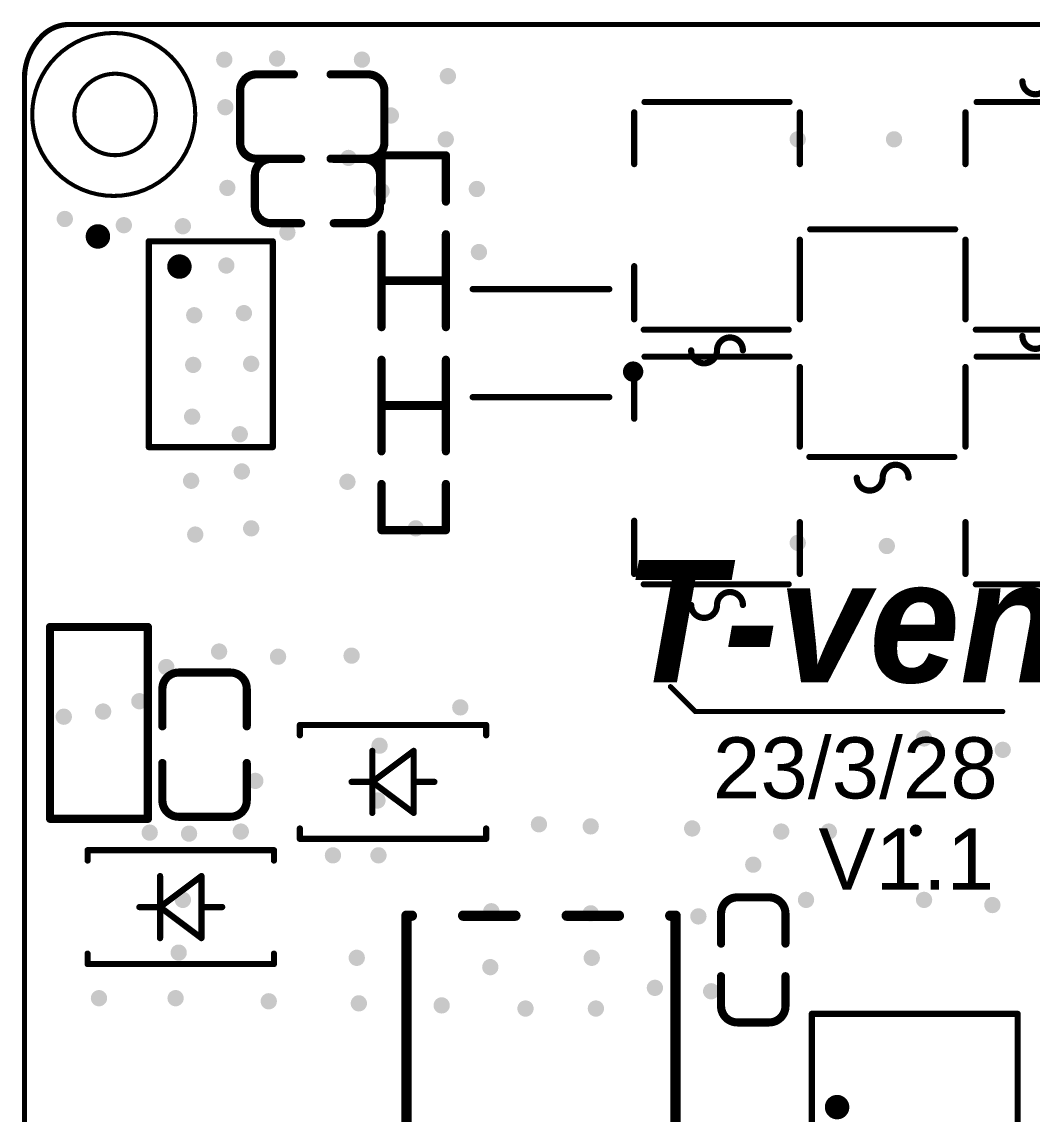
# Model space of a CAD drawing. Header units: millimetres. Extents: x -41 to 4, y -75 to 26.
# Drawn here: x -40.93 to -16.14, y -0.79 to 26.02 of the extents above; entities that cross this region are included whole.
import ezdxf

# ---------------------------------------------------------------- set-up
doc = ezdxf.new("R2010")
doc.units = ezdxf.units.MM
for name, color, linetype in [('KeepOutLayer', 6, 'Continuous'), ('MultiLayer', 9, 'Continuous'), ('TopOverlay', 2, 'Continuous'), ('ViaHoleLayer', 16, 'Continuous')]:
    doc.layers.add(name, color=color, linetype=linetype)
doc.styles.add('Arial', font='arial.ttf', dxfattribs={"height": 0.2})
doc.styles.add('阿里巴巴普惠体 Heavy', font='', dxfattribs={"height": 0.2})
doc.styles.get('阿里巴巴普惠体 Heavy').set_extended_font_data('阿里巴巴普惠体 Heavy', italic=True, bold=True)

# ---------------------------------------------------------------- blocks, each defined once
blk = doc.blocks.new('F1812_13')
at = {"layer": 'TopOverlay', "const_width": 0.152}
for points in [[(-1.235, 2.032), (-2.54, 2.032)], [(2.54, 2.032), (1.27, 2.032)], [(-2.794, -1.758), (-2.794, 1.798)], [(2.794, -1.778), (2.794, 1.778)], [(-1.27, -2.032), (-2.54, -2.032)], [(2.54, -2.032), (1.27, -2.032)]]:
    blk.add_lwpolyline(points, dxfattribs=at)
at = {"layer": 'TopOverlay'}
for points, const_width in [([(-2.578, 2.032, 1), (-2.502, 2.032, 1)], 0.0762), ([(-1.273, 2.032, 1), (-1.197, 2.032, 1)], 0.0762), ([(1.232, 2.032, 1), (1.308, 2.032, 1)], 0.0762), ([(2.502, 2.032, 1), (2.578, 2.032, 1)], 0.0762), ([(-2.832, 1.798, 1), (-2.756, 1.798, 1)], 0.076), ([(2.756, 1.778, 1), (2.832, 1.778, 1)], 0.076), ([(-3.34, 0.635, 1), (-3.264, 0.635, 1)], 0.076), ([(-3.34, 0, 1), (-3.264, 0, 1)], 0.076), ([(-3.34, 0, 1), (-3.264, 0, 1)], 0.076), ([(-3.34, -0.635, 1), (-3.264, -0.635, 1)], 0.076), ([(-2.832, -1.758, 1), (-2.756, -1.758, 1)], 0.076), ([(2.756, -1.778, 1), (2.832, -1.778, 1)], 0.076), ([(-2.578, -2.032, 1), (-2.502, -2.032, 1)], 0.0762), ([(-1.308, -2.032, 1), (-1.232, -2.032, 1)], 0.0762), ([(1.232, -2.032, 1), (1.308, -2.032, 1)], 0.0762), ([(2.502, -2.032, 1), (2.578, -2.032, 1)], 0.0762)]:
    blk.add_lwpolyline(points, format="xyb", close=True, dxfattribs=dict(at, const_width=const_width))
at = {"layer": 'TopOverlay', "const_width": 0.152}
for points in [[(-3.302, 0, -1), (-3.302, 0.635)], [(-3.302, 0, -1), (-3.302, -0.635)]]:
    blk.add_lwpolyline(points, format="xyb", dxfattribs=at)
blk = doc.blocks.new('SOIC_8_L4_9_W3_9_P1_27_LS6_0_BL_38')
at = {"layer": 'TopOverlay', "const_width": 0.152}
for points in [[(-2.526, -1.521), (-2.526, 1.521)], [(-2.526, 1.521), (2.526, 1.521)], [(2.526, -1.521), (2.526, 1.521)], [(-2.526, -1.521), (2.526, -1.521)]]:
    blk.add_lwpolyline(points, dxfattribs=at)
at = {"layer": 'TopOverlay'}
for points, const_width in [([(-2.564, 1.521, 1), (-2.488, 1.521, 1)], 0.0762), ([(-2.564, 1.521, 1), (-2.488, 1.521, 1)], 0.0762), ([(2.488, 1.521, 1), (2.564, 1.521, 1)], 0.0762), ([(2.488, 1.521, 1), (2.564, 1.521, 1)], 0.0762), ([(-1.755, -0.769, 1), (-2.055, -0.769, 1)], 0.3), ([(-2.13, -0.769, 1), (-1.98, -0.769, 1)], 0.15), ([(-1.83, -0.769, 1), (-1.68, -0.769, 1)], 0.15), ([(-2.564, -1.521, 1), (-2.488, -1.521, 1)], 0.0762), ([(-2.564, -1.521, 1), (-2.488, -1.521, 1)], 0.0762), ([(2.488, -1.521, 1), (2.564, -1.521, 1)], 0.0762), ([(2.488, -1.521, 1), (2.564, -1.521, 1)], 0.0762), ([(-2.501, -2.772, 1), (-2.802, -2.772, 1)], 0.3), ([(-2.877, -2.772, 1), (-2.727, -2.772, 1)], 0.15), ([(-2.576, -2.772, 1), (-2.426, -2.772, 1)], 0.15)]:
    blk.add_lwpolyline(points, format="xyb", close=True, dxfattribs=dict(at, const_width=const_width))
blk = doc.blocks.new('SOIC_8_L5_0__W4_0_P1_27_LS6_0_BL_EP_39')
at = {"layer": 'TopOverlay', "const_width": 0.152}
for points in [[(-2.526, -1.521), (-2.526, 1.521)], [(2.526, 1.521), (-2.526, 1.521)], [(2.526, -1.521), (2.526, 1.521)], [(2.526, -1.521), (-2.526, -1.521)]]:
    blk.add_lwpolyline(points, dxfattribs=at)
at = {"layer": 'TopOverlay'}
for points, const_width in [([(-2.564, 1.521, 1), (-2.488, 1.521, 1)], 0.0762), ([(-2.564, 1.521, 1), (-2.488, 1.521, 1)], 0.0762), ([(2.488, 1.521, 1), (2.564, 1.521, 1)], 0.0762), ([(2.488, 1.521, 1), (2.564, 1.521, 1)], 0.0762), ([(-1.755, -0.769, 1), (-2.055, -0.769, 1)], 0.3), ([(-2.13, -0.769, 1), (-1.98, -0.769, 1)], 0.15), ([(-1.83, -0.769, 1), (-1.68, -0.769, 1)], 0.15), ([(-2.564, -1.521, 1), (-2.488, -1.521, 1)], 0.0762), ([(-2.564, -1.521, 1), (-2.488, -1.521, 1)], 0.0762), ([(2.488, -1.521, 1), (2.564, -1.521, 1)], 0.0762), ([(2.488, -1.521, 1), (2.564, -1.521, 1)], 0.0762), ([(-2.494, -2.769, 1), (-2.795, -2.769, 1)], 0.3), ([(-2.87, -2.769, 1), (-2.72, -2.769, 1)], 0.15), ([(-2.569, -2.769, 1), (-2.419, -2.769, 1)], 0.15)]:
    blk.add_lwpolyline(points, format="xyb", close=True, dxfattribs=dict(at, const_width=const_width))
blk = doc.blocks.new('F1812_43')
at = {"layer": 'TopOverlay', "const_width": 0.152}
for points in [[(-2.54, 2.032), (-1.235, 2.032)], [(1.27, 2.032), (2.54, 2.032)], [(-2.794, 1.798), (-2.794, -1.758)], [(2.794, 1.778), (2.794, -1.778)], [(-2.54, -2.032), (-1.27, -2.032)], [(1.27, -2.032), (2.54, -2.032)]]:
    blk.add_lwpolyline(points, dxfattribs=at)
at = {"layer": 'TopOverlay'}
for points, const_width in [([(-2.578, 2.032, 1), (-2.502, 2.032, 1)], 0.0762), ([(-1.273, 2.032, 1), (-1.197, 2.032, 1)], 0.0762), ([(1.232, 2.032, 1), (1.308, 2.032, 1)], 0.0762), ([(2.502, 2.032, 1), (2.578, 2.032, 1)], 0.0762), ([(-2.832, 1.798, 1), (-2.756, 1.798, 1)], 0.076), ([(2.756, 1.778, 1), (2.832, 1.778, 1)], 0.076), ([(-3.34, 0.635, 1), (-3.264, 0.635, 1)], 0.076), ([(-3.34, 0, 1), (-3.264, 0, 1)], 0.076), ([(-3.34, 0, 1), (-3.264, 0, 1)], 0.076), ([(-3.34, -0.635, 1), (-3.264, -0.635, 1)], 0.076), ([(-2.832, -1.758, 1), (-2.756, -1.758, 1)], 0.076), ([(2.756, -1.778, 1), (2.832, -1.778, 1)], 0.076), ([(-2.578, -2.032, 1), (-2.502, -2.032, 1)], 0.0762), ([(-1.308, -2.032, 1), (-1.232, -2.032, 1)], 0.0762), ([(1.232, -2.032, 1), (1.308, -2.032, 1)], 0.0762), ([(2.502, -2.032, 1), (2.578, -2.032, 1)], 0.0762)]:
    blk.add_lwpolyline(points, format="xyb", close=True, dxfattribs=dict(at, const_width=const_width))
at = {"layer": 'TopOverlay', "const_width": 0.152}
for points in [[(-3.302, 0, -1), (-3.302, 0.635)], [(-3.302, 0, -1), (-3.302, -0.635)]]:
    blk.add_lwpolyline(points, format="xyb", dxfattribs=at)
blk = doc.blocks.new('F1812_44')
at = {"layer": 'TopOverlay', "const_width": 0.152}
for points in [[(-1.235, 2.032), (-2.54, 2.032)], [(2.54, 2.032), (1.27, 2.032)], [(-2.794, -1.758), (-2.794, 1.798)], [(2.794, -1.778), (2.794, 1.778)], [(-1.27, -2.032), (-2.54, -2.032)], [(2.54, -2.032), (1.27, -2.032)]]:
    blk.add_lwpolyline(points, dxfattribs=at)
at = {"layer": 'TopOverlay'}
for points, const_width in [([(-2.578, 2.032, 1), (-2.502, 2.032, 1)], 0.0762), ([(-1.273, 2.032, 1), (-1.197, 2.032, 1)], 0.0762), ([(1.232, 2.032, 1), (1.308, 2.032, 1)], 0.0762), ([(2.502, 2.032, 1), (2.578, 2.032, 1)], 0.0762), ([(-2.832, 1.798, 1), (-2.756, 1.798, 1)], 0.076), ([(2.756, 1.778, 1), (2.832, 1.778, 1)], 0.076), ([(-3.34, 0.635, 1), (-3.264, 0.635, 1)], 0.076), ([(-3.34, 0, 1), (-3.264, 0, 1)], 0.076), ([(-3.34, 0, 1), (-3.264, 0, 1)], 0.076), ([(-3.34, -0.635, 1), (-3.264, -0.635, 1)], 0.076), ([(-2.832, -1.758, 1), (-2.756, -1.758, 1)], 0.076), ([(2.756, -1.778, 1), (2.832, -1.778, 1)], 0.076), ([(-2.578, -2.032, 1), (-2.502, -2.032, 1)], 0.0762), ([(-1.308, -2.032, 1), (-1.232, -2.032, 1)], 0.0762), ([(1.232, -2.032, 1), (1.308, -2.032, 1)], 0.0762), ([(2.502, -2.032, 1), (2.578, -2.032, 1)], 0.0762)]:
    blk.add_lwpolyline(points, format="xyb", close=True, dxfattribs=dict(at, const_width=const_width))
at = {"layer": 'TopOverlay', "const_width": 0.152}
for points in [[(-3.302, 0, -1), (-3.302, 0.635)], [(-3.302, 0, -1), (-3.302, -0.635)]]:
    blk.add_lwpolyline(points, format="xyb", dxfattribs=at)
blk = doc.blocks.new('XFMR_SMD_L7_5_W6_7_P2_54_LS7_7_BL_46')
at = {"layer": 'TopOverlay', "const_width": 0.254}
for points in [[(-3.302, 3.72618), (-3.16992, 3.72618)], [(-3.302, -3.72618), (-3.302, 3.72618)], [(-1.91008, 3.72618), (-0.62992, 3.72618)], [(0.62992, 3.72618), (1.91008, 3.72618)], [(3.16992, 3.72618), (3.302, 3.72618)], [(3.302, -3.72618), (3.302, 3.72618)], [(-3.302, -3.72618), (-3.16992, -3.72618)], [(-1.91008, -3.72618), (-0.62992, -3.72618)], [(0.62992, -3.72618), (1.91008, -3.72618)], [(3.16992, -3.72618), (3.302, -3.72618)]]:
    blk.add_lwpolyline(points, dxfattribs=at)
at = {"layer": 'TopOverlay'}
for points, const_width in [([(-3.3655, 3.72618, 1), (-3.2385, 3.72618, 1)], 0.127), ([(-3.3655, 3.72618, 1), (-3.2385, 3.72618, 1)], 0.127), ([(-3.23342, 3.72618, 1), (-3.10642, 3.72618, 1)], 0.127), ([(-1.97358, 3.72618, 1), (-1.84658, 3.72618, 1)], 0.127), ([(-0.69342, 3.72618, 1), (-0.56642, 3.72618, 1)], 0.127), ([(0.56642, 3.72618, 1), (0.69342, 3.72618, 1)], 0.127), ([(1.84658, 3.72618, 1), (1.97358, 3.72618, 1)], 0.127), ([(3.10642, 3.72618, 1), (3.23342, 3.72618, 1)], 0.127), ([(3.2385, 3.72618, 1), (3.3655, 3.72618, 1)], 0.127), ([(3.2385, 3.72618, 1), (3.3655, 3.72618, 1)], 0.127), ([(-2.33934, -2.159, 1), (-2.74066, -2.159, 1)], 0.39878), ([(-2.840355, -2.159, 1), (-2.640965, -2.159, 1)], 0.19939), ([(-2.439035, -2.159, 1), (-2.239645, -2.159, 1)], 0.19939), ([(-3.3655, -3.72618, 1), (-3.2385, -3.72618, 1)], 0.127), ([(-3.3655, -3.72618, 1), (-3.2385, -3.72618, 1)], 0.127), ([(-3.23342, -3.72618, 1), (-3.10642, -3.72618, 1)], 0.127), ([(-1.97358, -3.72618, 1), (-1.84658, -3.72618, 1)], 0.127), ([(-0.69342, -3.72618, 1), (-0.56642, -3.72618, 1)], 0.127), ([(0.56642, -3.72618, 1), (0.69342, -3.72618, 1)], 0.127), ([(1.84658, -3.72618, 1), (1.97358, -3.72618, 1)], 0.127), ([(3.10642, -3.72618, 1), (3.23342, -3.72618, 1)], 0.127), ([(3.2385, -3.72618, 1), (3.3655, -3.72618, 1)], 0.127), ([(3.2385, -3.72618, 1), (3.3655, -3.72618, 1)], 0.127), ([(-3.27914, -4.191, 1), (-3.57886, -4.191, 1)], 0.29972), ([(-3.65379, -4.191, 1), (-3.50393, -4.191, 1)], 0.14986), ([(-3.35407, -4.191, 1), (-3.20421, -4.191, 1)], 0.14986)]:
    blk.add_lwpolyline(points, format="xyb", close=True, dxfattribs=dict(at, const_width=const_width))
blk = doc.blocks.new('LC_0603_R_62')
at = {"layer": 'TopOverlay', "const_width": 0.2}
for points in [[(-1.535, 0.79), (-0.4, 0.79)], [(-1.535, 0.79), (-1.535, -0.79)], [(0.4, 0.79), (1.535, 0.79)], [(1.535, 0.79), (1.535, -0.79)], [(-1.535, -0.79), (-0.4, -0.79)], [(0.4, -0.79), (1.535, -0.79)]]:
    blk.add_lwpolyline(points, dxfattribs=at)
at = {"layer": 'TopOverlay', "const_width": 0.1}
for points in [[(-1.585, 0.79, 1), (-1.485, 0.79, 1)], [(-1.585, 0.79, 1), (-1.485, 0.79, 1)], [(-0.45, 0.79, 1), (-0.35, 0.79, 1)], [(0.35, 0.79, 1), (0.45, 0.79, 1)], [(1.485, 0.79, 1), (1.585, 0.79, 1)], [(1.485, 0.79, 1), (1.585, 0.79, 1)], [(-1.585, -0.79, 1), (-1.485, -0.79, 1)], [(-1.585, -0.79, 1), (-1.485, -0.79, 1)], [(-0.45, -0.79, 1), (-0.35, -0.79, 1)], [(0.35, -0.79, 1), (0.45, -0.79, 1)], [(1.485, -0.79, 1), (1.585, -0.79, 1)], [(1.485, -0.79, 1), (1.585, -0.79, 1)]]:
    blk.add_lwpolyline(points, format="xyb", close=True, dxfattribs=at)
blk = doc.blocks.new('LC_0603_R_63')
at = {"layer": 'TopOverlay', "const_width": 0.2}
for points in [[(-1.535, 0.79), (-1.535, -0.79)], [(-1.535, 0.79), (-0.4, 0.79)], [(0.4, 0.79), (1.535, 0.79)], [(1.535, 0.79), (1.535, -0.79)], [(-1.535, -0.79), (-0.4, -0.79)], [(0.4, -0.79), (1.535, -0.79)]]:
    blk.add_lwpolyline(points, dxfattribs=at)
at = {"layer": 'TopOverlay', "const_width": 0.1}
for points in [[(-1.585, 0.79, 1), (-1.485, 0.79, 1)], [(-1.585, 0.79, 1), (-1.485, 0.79, 1)], [(-0.45, 0.79, 1), (-0.35, 0.79, 1)], [(0.35, 0.79, 1), (0.45, 0.79, 1)], [(1.485, 0.79, 1), (1.585, 0.79, 1)], [(1.485, 0.79, 1), (1.585, 0.79, 1)], [(-1.585, -0.79, 1), (-1.485, -0.79, 1)], [(-1.585, -0.79, 1), (-1.485, -0.79, 1)], [(-0.45, -0.79, 1), (-0.35, -0.79, 1)], [(0.35, -0.79, 1), (0.45, -0.79, 1)], [(1.485, -0.79, 1), (1.585, -0.79, 1)], [(1.485, -0.79, 1), (1.585, -0.79, 1)]]:
    blk.add_lwpolyline(points, format="xyb", close=True, dxfattribs=at)
blk = doc.blocks.new('LC_0603_R_65')
at = {"layer": 'TopOverlay', "const_width": 0.2}
for points in [[(-0.4, 0.79), (-1.535, 0.79)], [(-1.535, -0.79), (-1.535, 0.79)], [(1.535, 0.79), (0.4, 0.79)], [(1.535, -0.79), (1.535, 0.79)], [(-0.4, -0.79), (-1.535, -0.79)], [(1.535, -0.79), (0.4, -0.79)]]:
    blk.add_lwpolyline(points, dxfattribs=at)
at = {"layer": 'TopOverlay', "const_width": 0.1}
for points in [[(-1.585, 0.79, 1), (-1.485, 0.79, 1)], [(-1.585, 0.79, 1), (-1.485, 0.79, 1)], [(-0.45, 0.79, 1), (-0.35, 0.79, 1)], [(0.35, 0.79, 1), (0.45, 0.79, 1)], [(1.485, 0.79, 1), (1.585, 0.79, 1)], [(1.485, 0.79, 1), (1.585, 0.79, 1)], [(-1.585, -0.79, 1), (-1.485, -0.79, 1)], [(-1.585, -0.79, 1), (-1.485, -0.79, 1)], [(-0.45, -0.79, 1), (-0.35, -0.79, 1)], [(0.35, -0.79, 1), (0.45, -0.79, 1)], [(1.485, -0.79, 1), (1.585, -0.79, 1)], [(1.485, -0.79, 1), (1.585, -0.79, 1)]]:
    blk.add_lwpolyline(points, format="xyb", close=True, dxfattribs=at)
blk = doc.blocks.new('LC_1206_L_66')
at = {"layer": 'TopOverlay', "const_width": 0.2}
for points in [[(-2.355, -1.2), (-2.355, 1.2)], [(2.355, 1.2), (-2.355, 1.2)], [(2.355, -1.2), (2.355, 1.2)], [(2.355, -1.2), (-2.355, -1.2)]]:
    blk.add_lwpolyline(points, dxfattribs=at)
at = {"layer": 'TopOverlay', "const_width": 0.1}
for points in [[(-2.405, 1.2, 1), (-2.305, 1.2, 1)], [(-2.405, 1.2, 1), (-2.305, 1.2, 1)], [(2.305, 1.2, 1), (2.405, 1.2, 1)], [(2.305, 1.2, 1), (2.405, 1.2, 1)], [(-2.405, -1.2, 1), (-2.305, -1.2, 1)], [(-2.405, -1.2, 1), (-2.305, -1.2, 1)], [(2.305, -1.2, 1), (2.405, -1.2, 1)], [(2.305, -1.2, 1), (2.405, -1.2, 1)]]:
    blk.add_lwpolyline(points, format="xyb", close=True, dxfattribs=at)
blk = doc.blocks.new('FILTER_SMD_4P_L3_2_W2_5_BL_73')
at = {"layer": 'TopOverlay', "const_width": 0.152}
for points in [[(-1.326, 1.651), (-1.326, -1.701)], [(1.326, 1.651), (1.326, -1.701)]]:
    blk.add_lwpolyline(points, dxfattribs=at)
at = {"layer": 'TopOverlay'}
for points, const_width in [([(-1.364, 1.651, 1), (-1.288, 1.651, 1)], 0.0762), ([(1.288, 1.651, 1), (1.364, 1.651, 1)], 0.0762), ([(-1.364, -1.701, 1), (-1.288, -1.701, 1)], 0.0762), ([(1.288, -1.701, 1), (1.364, -1.701, 1)], 0.0762), ([(-0.575, -2.285, 1), (-0.825, -2.285, 1)], 0.25), ([(-0.887, -2.285, 1), (-0.762, -2.285, 1)], 0.125), ([(-0.638, -2.285, 1), (-0.513, -2.285, 1)], 0.125)]:
    blk.add_lwpolyline(points, format="xyb", close=True, dxfattribs=dict(at, const_width=const_width))
blk = doc.blocks.new('DO_214AC_77')
at = {"layer": 'TopOverlay', "const_width": 0.152}
for points in [[(-2.286, 1.397), (-2.286, 1.143)], [(2.286, 1.397), (-2.286, 1.397)], [(2.286, 1.143), (2.286, 1.397)], [(-0.508, 0.762), (-0.508, -0.762)], [(0.508, 0), (-0.508, 0.762)], [(0.508, 0.762), (0.508, -0.762)], [(-0.508, 0), (-1.016, 0)], [(0.508, 0), (-0.508, -0.762)], [(1.016, 0), (0.508, 0)], [(-2.286, -1.397), (-2.286, -1.143)], [(2.286, -1.143), (2.286, -1.397)], [(2.286, -1.397), (-2.286, -1.397)]]:
    blk.add_lwpolyline(points, dxfattribs=at)
at = {"layer": 'TopOverlay', "const_width": 0.0762}
for points in [[(-2.324, 1.397, 1), (-2.248, 1.397, 1)], [(-2.324, 1.397, 1), (-2.248, 1.397, 1)], [(2.248, 1.397, 1), (2.324, 1.397, 1)], [(2.248, 1.397, 1), (2.324, 1.397, 1)], [(-2.324, 1.143, 1), (-2.248, 1.143, 1)], [(2.248, 1.143, 1), (2.324, 1.143, 1)], [(-0.546, 0.762, 1), (-0.47, 0.762, 1)], [(-0.546, 0.762, 1), (-0.47, 0.762, 1)], [(0.47, 0.762, 1), (0.546, 0.762, 1)], [(-1.054, 0, 1), (-0.978, 0, 1)], [(-0.546, 0, 1), (-0.47, 0, 1)], [(0.47, 0, 1), (0.546, 0, 1)], [(0.47, 0, 1), (0.546, 0, 1)], [(0.47, 0, 1), (0.546, 0, 1)], [(0.978, 0, 1), (1.054, 0, 1)], [(-0.546, -0.762, 1), (-0.47, -0.762, 1)], [(-0.546, -0.762, 1), (-0.47, -0.762, 1)], [(0.47, -0.762, 1), (0.546, -0.762, 1)], [(-2.324, -1.143, 1), (-2.248, -1.143, 1)], [(2.248, -1.143, 1), (2.324, -1.143, 1)], [(-2.324, -1.397, 1), (-2.248, -1.397, 1)], [(-2.324, -1.397, 1), (-2.248, -1.397, 1)], [(2.248, -1.397, 1), (2.324, -1.397, 1)], [(2.248, -1.397, 1), (2.324, -1.397, 1)]]:
    blk.add_lwpolyline(points, format="xyb", close=True, dxfattribs=at)
blk = doc.blocks.new('DO_214AC_78')
at = {"layer": 'TopOverlay', "const_width": 0.152}
for points in [[(-2.286, 1.397), (-2.286, 1.143)], [(2.286, 1.397), (-2.286, 1.397)], [(2.286, 1.143), (2.286, 1.397)], [(-0.508, 0.762), (-0.508, -0.762)], [(0.508, 0), (-0.508, 0.762)], [(0.508, 0.762), (0.508, -0.762)], [(-0.508, 0), (-1.016, 0)], [(0.508, 0), (-0.508, -0.762)], [(1.016, 0), (0.508, 0)], [(-2.286, -1.397), (-2.286, -1.143)], [(2.286, -1.143), (2.286, -1.397)], [(2.286, -1.397), (-2.286, -1.397)]]:
    blk.add_lwpolyline(points, dxfattribs=at)
at = {"layer": 'TopOverlay', "const_width": 0.0762}
for points in [[(-2.324, 1.397, 1), (-2.248, 1.397, 1)], [(-2.324, 1.397, 1), (-2.248, 1.397, 1)], [(2.248, 1.397, 1), (2.324, 1.397, 1)], [(2.248, 1.397, 1), (2.324, 1.397, 1)], [(-2.324, 1.143, 1), (-2.248, 1.143, 1)], [(2.248, 1.143, 1), (2.324, 1.143, 1)], [(-0.546, 0.762, 1), (-0.47, 0.762, 1)], [(-0.546, 0.762, 1), (-0.47, 0.762, 1)], [(0.47, 0.762, 1), (0.546, 0.762, 1)], [(-1.054, 0, 1), (-0.978, 0, 1)], [(-0.546, 0, 1), (-0.47, 0, 1)], [(0.47, 0, 1), (0.546, 0, 1)], [(0.47, 0, 1), (0.546, 0, 1)], [(0.47, 0, 1), (0.546, 0, 1)], [(0.978, 0, 1), (1.054, 0, 1)], [(-0.546, -0.762, 1), (-0.47, -0.762, 1)], [(-0.546, -0.762, 1), (-0.47, -0.762, 1)], [(0.47, -0.762, 1), (0.546, -0.762, 1)], [(-2.324, -1.143, 1), (-2.248, -1.143, 1)], [(2.248, -1.143, 1), (2.324, -1.143, 1)], [(-2.324, -1.397, 1), (-2.248, -1.397, 1)], [(-2.324, -1.397, 1), (-2.248, -1.397, 1)], [(2.248, -1.397, 1), (2.324, -1.397, 1)], [(2.248, -1.397, 1), (2.324, -1.397, 1)]]:
    blk.add_lwpolyline(points, format="xyb", close=True, dxfattribs=at)
blk = doc.blocks.new('F1812_92')
at = {"layer": 'TopOverlay', "const_width": 0.152}
for points in [[(-2.54, 2.032), (-1.235, 2.032)], [(1.27, 2.032), (2.54, 2.032)], [(-2.794, 1.798), (-2.794, -1.758)], [(2.794, 1.778), (2.794, -1.778)], [(-2.54, -2.032), (-1.27, -2.032)], [(1.27, -2.032), (2.54, -2.032)]]:
    blk.add_lwpolyline(points, dxfattribs=at)
at = {"layer": 'TopOverlay'}
for points, const_width in [([(-2.578, 2.032, 1), (-2.502, 2.032, 1)], 0.0762), ([(-1.273, 2.032, 1), (-1.197, 2.032, 1)], 0.0762), ([(1.232, 2.032, 1), (1.308, 2.032, 1)], 0.0762), ([(2.502, 2.032, 1), (2.578, 2.032, 1)], 0.0762), ([(-2.832, 1.798, 1), (-2.756, 1.798, 1)], 0.076), ([(2.756, 1.778, 1), (2.832, 1.778, 1)], 0.076), ([(-3.34, 0.635, 1), (-3.264, 0.635, 1)], 0.076), ([(-3.34, 0, 1), (-3.264, 0, 1)], 0.076), ([(-3.34, 0, 1), (-3.264, 0, 1)], 0.076), ([(-3.34, -0.635, 1), (-3.264, -0.635, 1)], 0.076), ([(-2.832, -1.758, 1), (-2.756, -1.758, 1)], 0.076), ([(2.756, -1.778, 1), (2.832, -1.778, 1)], 0.076), ([(-2.578, -2.032, 1), (-2.502, -2.032, 1)], 0.0762), ([(-1.308, -2.032, 1), (-1.232, -2.032, 1)], 0.0762), ([(1.232, -2.032, 1), (1.308, -2.032, 1)], 0.0762), ([(2.502, -2.032, 1), (2.578, -2.032, 1)], 0.0762)]:
    blk.add_lwpolyline(points, format="xyb", close=True, dxfattribs=dict(at, const_width=const_width))
at = {"layer": 'TopOverlay', "const_width": 0.152}
for points in [[(-3.302, 0, -1), (-3.302, 0.635)], [(-3.302, 0, -1), (-3.302, -0.635)]]:
    blk.add_lwpolyline(points, format="xyb", dxfattribs=at)
blk = doc.blocks.new('F1812_93')
at = {"layer": 'TopOverlay', "const_width": 0.152}
for points in [[(-2.54, 2.032), (-1.235, 2.032)], [(1.27, 2.032), (2.54, 2.032)], [(-2.794, 1.798), (-2.794, -1.758)], [(2.794, 1.778), (2.794, -1.778)], [(-2.54, -2.032), (-1.27, -2.032)], [(1.27, -2.032), (2.54, -2.032)]]:
    blk.add_lwpolyline(points, dxfattribs=at)
at = {"layer": 'TopOverlay'}
for points, const_width in [([(-2.578, 2.032, 1), (-2.502, 2.032, 1)], 0.0762), ([(-1.273, 2.032, 1), (-1.197, 2.032, 1)], 0.0762), ([(1.232, 2.032, 1), (1.308, 2.032, 1)], 0.0762), ([(2.502, 2.032, 1), (2.578, 2.032, 1)], 0.0762), ([(-2.832, 1.798, 1), (-2.756, 1.798, 1)], 0.076), ([(2.756, 1.778, 1), (2.832, 1.778, 1)], 0.076), ([(-3.34, 0.635, 1), (-3.264, 0.635, 1)], 0.076), ([(-3.34, 0, 1), (-3.264, 0, 1)], 0.076), ([(-3.34, 0, 1), (-3.264, 0, 1)], 0.076), ([(-3.34, -0.635, 1), (-3.264, -0.635, 1)], 0.076), ([(-2.832, -1.758, 1), (-2.756, -1.758, 1)], 0.076), ([(2.756, -1.778, 1), (2.832, -1.778, 1)], 0.076), ([(-2.578, -2.032, 1), (-2.502, -2.032, 1)], 0.0762), ([(-1.308, -2.032, 1), (-1.232, -2.032, 1)], 0.0762), ([(1.232, -2.032, 1), (1.308, -2.032, 1)], 0.0762), ([(2.502, -2.032, 1), (2.578, -2.032, 1)], 0.0762)]:
    blk.add_lwpolyline(points, format="xyb", close=True, dxfattribs=dict(at, const_width=const_width))
at = {"layer": 'TopOverlay', "const_width": 0.152}
for points in [[(-3.302, 0, -1), (-3.302, 0.635)], [(-3.302, 0, -1), (-3.302, -0.635)]]:
    blk.add_lwpolyline(points, format="xyb", dxfattribs=at)
blk = doc.blocks.new('LC_0805_C_94')
at = {"layer": 'TopOverlay', "const_width": 0.2}
for points in [[(-1.77, 0.635, -0.414214), (-1.37, 1.035)], [(1.37, 1.035, -0.414213), (1.77, 0.635)], [(-1.37, -1.035, -0.414213), (-1.77, -0.635)], [(1.77, -0.635, -0.414214), (1.37, -1.035)]]:
    blk.add_lwpolyline(points, format="xyb", dxfattribs=at)
for points in [[(-1.37, 1.035), (-0.45, 1.035)], [(0.45, 1.035), (1.37, 1.035)], [(-1.77, -0.635), (-1.77, 0.635)], [(1.77, -0.635), (1.77, 0.635)], [(-1.37, -1.035), (-0.45, -1.035)], [(0.45, -1.035), (1.37, -1.035)]]:
    blk.add_lwpolyline(points, dxfattribs=at)
at = {"layer": 'TopOverlay', "const_width": 0.1}
for points in [[(-1.42, 1.035, 1), (-1.32, 1.035, 1)], [(-1.42, 1.035, 1), (-1.32, 1.035, 1)], [(-0.5, 1.035, 1), (-0.4, 1.035, 1)], [(0.4, 1.035, 1), (0.5, 1.035, 1)], [(1.32, 1.035, 1), (1.42, 1.035, 1)], [(1.32, 1.035, 1), (1.42, 1.035, 1)], [(-1.82, 0.635, 1), (-1.72, 0.635, 1)], [(-1.82, 0.635, 1), (-1.72, 0.635, 1)], [(1.72, 0.635, 1), (1.82, 0.635, 1)], [(1.72, 0.635, 1), (1.82, 0.635, 1)], [(-1.82, -0.635, 1), (-1.72, -0.635, 1)], [(-1.82, -0.635, 1), (-1.72, -0.635, 1)], [(1.72, -0.635, 1), (1.82, -0.635, 1)], [(1.72, -0.635, 1), (1.82, -0.635, 1)], [(-1.42, -1.035, 1), (-1.32, -1.035, 1)], [(-1.42, -1.035, 1), (-1.32, -1.035, 1)], [(-0.5, -1.035, 1), (-0.4, -1.035, 1)], [(0.4, -1.035, 1), (0.5, -1.035, 1)], [(1.32, -1.035, 1), (1.42, -1.035, 1)], [(1.32, -1.035, 1), (1.42, -1.035, 1)]]:
    blk.add_lwpolyline(points, format="xyb", close=True, dxfattribs=at)
blk = doc.blocks.new('LC_0603_C_95')
at = {"layer": 'TopOverlay', "const_width": 0.2}
for points in [[(-1.535, 0.39, -0.414213), (-1.135, 0.79)], [(1.135, 0.79, -0.414213), (1.535, 0.39)], [(-1.135, -0.79, -0.414213), (-1.535, -0.39)], [(1.535, -0.39, -0.414213), (1.135, -0.79)]]:
    blk.add_lwpolyline(points, format="xyb", dxfattribs=at)
for points in [[(-0.4, 0.79), (-1.135, 0.79)], [(1.135, 0.79), (0.4, 0.79)], [(-1.535, 0.39), (-1.535, -0.39)], [(1.535, 0.39), (1.535, -0.39)], [(-0.4, -0.79), (-1.135, -0.79)], [(1.135, -0.79), (0.4, -0.79)]]:
    blk.add_lwpolyline(points, dxfattribs=at)
at = {"layer": 'TopOverlay', "const_width": 0.1}
for points in [[(-1.185, 0.79, 1), (-1.085, 0.79, 1)], [(-1.185, 0.79, 1), (-1.085, 0.79, 1)], [(-0.45, 0.79, 1), (-0.35, 0.79, 1)], [(0.35, 0.79, 1), (0.45, 0.79, 1)], [(1.085, 0.79, 1), (1.185, 0.79, 1)], [(1.085, 0.79, 1), (1.185, 0.79, 1)], [(-1.585, 0.39, 1), (-1.485, 0.39, 1)], [(-1.585, 0.39, 1), (-1.485, 0.39, 1)], [(1.485, 0.39, 1), (1.585, 0.39, 1)], [(1.485, 0.39, 1), (1.585, 0.39, 1)], [(-1.585, -0.39, 1), (-1.485, -0.39, 1)], [(-1.585, -0.39, 1), (-1.485, -0.39, 1)], [(1.485, -0.39, 1), (1.585, -0.39, 1)], [(1.485, -0.39, 1), (1.585, -0.39, 1)], [(-1.185, -0.79, 1), (-1.085, -0.79, 1)], [(-1.185, -0.79, 1), (-1.085, -0.79, 1)], [(-0.45, -0.79, 1), (-0.35, -0.79, 1)], [(0.35, -0.79, 1), (0.45, -0.79, 1)], [(1.085, -0.79, 1), (1.185, -0.79, 1)], [(1.085, -0.79, 1), (1.185, -0.79, 1)]]:
    blk.add_lwpolyline(points, format="xyb", close=True, dxfattribs=at)
blk = doc.blocks.new('LC_0805_C_96')
at = {"layer": 'TopOverlay', "const_width": 0.2}
for points in [[(-1.77, 0.635, -0.414214), (-1.37, 1.035)], [(1.37, 1.035, -0.414213), (1.77, 0.635)], [(-1.37, -1.035, -0.414213), (-1.77, -0.635)], [(1.77, -0.635, -0.414214), (1.37, -1.035)]]:
    blk.add_lwpolyline(points, format="xyb", dxfattribs=at)
for points in [[(-1.37, 1.035), (-0.45, 1.035)], [(0.45, 1.035), (1.37, 1.035)], [(-1.77, 0.635), (-1.77, -0.635)], [(1.77, 0.635), (1.77, -0.635)], [(-1.37, -1.035), (-0.45, -1.035)], [(0.45, -1.035), (1.37, -1.035)]]:
    blk.add_lwpolyline(points, dxfattribs=at)
at = {"layer": 'TopOverlay', "const_width": 0.1}
for points in [[(-1.42, 1.035, 1), (-1.32, 1.035, 1)], [(-1.42, 1.035, 1), (-1.32, 1.035, 1)], [(-0.5, 1.035, 1), (-0.4, 1.035, 1)], [(0.4, 1.035, 1), (0.5, 1.035, 1)], [(1.32, 1.035, 1), (1.42, 1.035, 1)], [(1.32, 1.035, 1), (1.42, 1.035, 1)], [(-1.82, 0.635, 1), (-1.72, 0.635, 1)], [(-1.82, 0.635, 1), (-1.72, 0.635, 1)], [(1.72, 0.635, 1), (1.82, 0.635, 1)], [(1.72, 0.635, 1), (1.82, 0.635, 1)], [(-1.82, -0.635, 1), (-1.72, -0.635, 1)], [(-1.82, -0.635, 1), (-1.72, -0.635, 1)], [(1.72, -0.635, 1), (1.82, -0.635, 1)], [(1.72, -0.635, 1), (1.82, -0.635, 1)], [(-1.42, -1.035, 1), (-1.32, -1.035, 1)], [(-1.42, -1.035, 1), (-1.32, -1.035, 1)], [(-0.5, -1.035, 1), (-0.4, -1.035, 1)], [(0.4, -1.035, 1), (0.5, -1.035, 1)], [(1.32, -1.035, 1), (1.42, -1.035, 1)], [(1.32, -1.035, 1), (1.42, -1.035, 1)]]:
    blk.add_lwpolyline(points, format="xyb", close=True, dxfattribs=at)
blk = doc.blocks.new('LC_0603_C_102')
at = {"layer": 'TopOverlay', "const_width": 0.2}
for points in [[(-1.535, 0.39, -0.414213), (-1.135, 0.79)], [(1.135, 0.79, -0.414213), (1.535, 0.39)], [(-1.135, -0.79, -0.414213), (-1.535, -0.39)], [(1.535, -0.39, -0.414213), (1.135, -0.79)]]:
    blk.add_lwpolyline(points, format="xyb", dxfattribs=at)
for points in [[(-0.4, 0.79), (-1.135, 0.79)], [(1.135, 0.79), (0.4, 0.79)], [(-1.535, -0.39), (-1.535, 0.39)], [(1.535, -0.39), (1.535, 0.39)], [(-0.4, -0.79), (-1.135, -0.79)], [(1.135, -0.79), (0.4, -0.79)]]:
    blk.add_lwpolyline(points, dxfattribs=at)
at = {"layer": 'TopOverlay', "const_width": 0.1}
for points in [[(-1.185, 0.79, 1), (-1.085, 0.79, 1)], [(-1.185, 0.79, 1), (-1.085, 0.79, 1)], [(-0.45, 0.79, 1), (-0.35, 0.79, 1)], [(0.35, 0.79, 1), (0.45, 0.79, 1)], [(1.085, 0.79, 1), (1.185, 0.79, 1)], [(1.085, 0.79, 1), (1.185, 0.79, 1)], [(-1.585, 0.39, 1), (-1.485, 0.39, 1)], [(-1.585, 0.39, 1), (-1.485, 0.39, 1)], [(1.485, 0.39, 1), (1.585, 0.39, 1)], [(1.485, 0.39, 1), (1.585, 0.39, 1)], [(-1.585, -0.39, 1), (-1.485, -0.39, 1)], [(-1.585, -0.39, 1), (-1.485, -0.39, 1)], [(1.485, -0.39, 1), (1.585, -0.39, 1)], [(1.485, -0.39, 1), (1.585, -0.39, 1)], [(-1.185, -0.79, 1), (-1.085, -0.79, 1)], [(-1.185, -0.79, 1), (-1.085, -0.79, 1)], [(-0.45, -0.79, 1), (-0.35, -0.79, 1)], [(0.35, -0.79, 1), (0.45, -0.79, 1)], [(1.085, -0.79, 1), (1.185, -0.79, 1)], [(1.085, -0.79, 1), (1.185, -0.79, 1)]]:
    blk.add_lwpolyline(points, format="xyb", close=True, dxfattribs=at)

msp = doc.modelspace()

# ---------------------------------------------------------------- hatches: boundary and pattern name
at = {"layer": 'ViaHoleLayer'}
h = msp.add_hatch(color=16, dxfattribs=at)
edge = h.paths.add_edge_path()
edge.add_arc((-35.966, 25.095), 0.2, 0, 360)
h = msp.add_hatch(color=16, dxfattribs=at)
edge = h.paths.add_edge_path()
edge.add_arc((-34.671, 25.121), 0.2, 0, 360)
h = msp.add_hatch(color=16, dxfattribs=at)
edge = h.paths.add_edge_path()
edge.add_arc((-32.588, 25.095), 0.2, 0, 360)
h = msp.add_hatch(color=16, dxfattribs=at)
edge = h.paths.add_edge_path()
edge.add_arc((-30.48, 24.689), 0.2, 0, 360)
h = msp.add_hatch(color=16, dxfattribs=at)
edge = h.paths.add_edge_path()
edge.add_arc((-35.941, 23.927), 0.2, 0, 360)
h = msp.add_hatch(color=16, dxfattribs=at)
edge = h.paths.add_edge_path()
edge.add_arc((-31.877, 23.724), 0.2, 0, 360)
h = msp.add_hatch(color=16, dxfattribs=at)
edge = h.paths.add_edge_path()
edge.add_arc((-30.531, 23.139), 0.2, 0, 360)
h = msp.add_hatch(color=16, dxfattribs=at)
edge = h.paths.add_edge_path()
edge.add_arc((-21.895, 23.139), 0.2, 0, 360)
h = msp.add_hatch(color=16, dxfattribs=at)
edge = h.paths.add_edge_path()
edge.add_arc((-19.533, 23.139), 0.2, 0, 360)
h = msp.add_hatch(color=16, dxfattribs=at)
edge = h.paths.add_edge_path()
edge.add_arc((-32.918, 22.682), 0.2, 0, 360)
h = msp.add_hatch(color=16, dxfattribs=at)
edge = h.paths.add_edge_path()
edge.add_arc((-35.89, 21.946), 0.2, 0, 360)
h = msp.add_hatch(color=16, dxfattribs=at)
edge = h.paths.add_edge_path()
edge.add_arc((-32.106, 21.869), 0.2, 0, 360)
h = msp.add_hatch(color=16, dxfattribs=at)
edge = h.paths.add_edge_path()
edge.add_arc((-29.769, 21.92), 0.2, 0, 360)
h = msp.add_hatch(color=16, dxfattribs=at)
edge = h.paths.add_edge_path()
edge.add_arc((-39.878, 21.184), 0.2, 0, 360)
h = msp.add_hatch(color=16, dxfattribs=at)
edge = h.paths.add_edge_path()
edge.add_arc((-38.43, 21.031), 0.2, 0, 360)
h = msp.add_hatch(color=16, dxfattribs=at)
edge = h.paths.add_edge_path()
edge.add_arc((-36.982, 21.006), 0.2, 0, 360)
h = msp.add_hatch(color=16, dxfattribs=at)
edge = h.paths.add_edge_path()
edge.add_arc((-34.417, 20.853), 0.2, 0, 360)
h = msp.add_hatch(color=16, dxfattribs=at)
edge = h.paths.add_edge_path()
edge.add_arc((-29.718, 20.371), 0.2, 0, 360)
h = msp.add_hatch(color=16, dxfattribs=at)
edge = h.paths.add_edge_path()
edge.add_arc((-35.916, 20.041), 0.2, 0, 360)
h = msp.add_hatch(color=16, dxfattribs=at)
edge = h.paths.add_edge_path()
edge.add_arc((-35.484, 18.872), 0.2, 0, 360)
h = msp.add_hatch(color=16, dxfattribs=at)
edge = h.paths.add_edge_path()
edge.add_arc((-36.703, 18.821), 0.2, 0, 360)
h = msp.add_hatch(color=16, dxfattribs=at)
edge = h.paths.add_edge_path()
edge.add_arc((-36.728, 17.602), 0.2, 0, 360)
h = msp.add_hatch(color=16, dxfattribs=at)
edge = h.paths.add_edge_path()
edge.add_arc((-35.306, 17.628), 0.2, 0, 360)
h = msp.add_hatch(color=16, dxfattribs=at)
edge = h.paths.add_edge_path()
edge.add_arc((-36.754, 16.332), 0.2, 0, 360)
h = msp.add_hatch(color=16, dxfattribs=at)
edge = h.paths.add_edge_path()
edge.add_arc((-35.585, 15.9), 0.2, 0, 360)
h = msp.add_hatch(color=16, dxfattribs=at)
edge = h.paths.add_edge_path()
edge.add_arc((-35.535, 14.986), 0.2, 0, 360)
h = msp.add_hatch(color=16, dxfattribs=at)
edge = h.paths.add_edge_path()
edge.add_arc((-36.779, 14.757), 0.2, 0, 360)
h = msp.add_hatch(color=16, dxfattribs=at)
edge = h.paths.add_edge_path()
edge.add_arc((-32.944, 14.732), 0.2, 0, 360)
h = msp.add_hatch(color=16, dxfattribs=at)
edge = h.paths.add_edge_path()
edge.add_arc((-35.306, 13.589), 0.2, 0, 360)
h = msp.add_hatch(color=16, dxfattribs=at)
edge = h.paths.add_edge_path()
edge.add_arc((-31.267, 13.589), 0.2, 0, 360)
h = msp.add_hatch(color=16, dxfattribs=at)
edge = h.paths.add_edge_path()
edge.add_arc((-36.678, 13.437), 0.2, 0, 360)
h = msp.add_hatch(color=16, dxfattribs=at)
edge = h.paths.add_edge_path()
edge.add_arc((-21.895, 13.233), 0.2, 0, 360)
h = msp.add_hatch(color=16, dxfattribs=at)
edge = h.paths.add_edge_path()
edge.add_arc((-19.71, 13.157), 0.2, 0, 360)
h = msp.add_hatch(color=16, dxfattribs=at)
edge = h.paths.add_edge_path()
edge.add_arc((-36.093, 10.566), 0.2, 0, 360)
h = msp.add_hatch(color=16, dxfattribs=at)
edge = h.paths.add_edge_path()
edge.add_arc((-34.646, 10.439), 0.2, 0, 360)
h = msp.add_hatch(color=16, dxfattribs=at)
edge = h.paths.add_edge_path()
edge.add_arc((-32.842, 10.465), 0.2, 0, 360)
h = msp.add_hatch(color=16, dxfattribs=at)
edge = h.paths.add_edge_path()
edge.add_arc((-37.389, 10.185), 0.2, 0, 360)
h = msp.add_hatch(color=16, dxfattribs=at)
edge = h.paths.add_edge_path()
edge.add_arc((-38.049, 9.347), 0.2, 0, 360)
h = msp.add_hatch(color=16, dxfattribs=at)
edge = h.paths.add_edge_path()
edge.add_arc((-30.175, 9.195), 0.2, 0, 360)
h = msp.add_hatch(color=16, dxfattribs=at)
edge = h.paths.add_edge_path()
edge.add_arc((-39.903, 8.966), 0.2, 0, 360)
h = msp.add_hatch(color=16, dxfattribs=at)
edge = h.paths.add_edge_path()
edge.add_arc((-38.938, 9.093), 0.2, 0, 360)
h = msp.add_hatch(color=16, dxfattribs=at)
edge = h.paths.add_edge_path()
edge.add_arc((-18.796, 8.433), 0.2, 0, 360)
h = msp.add_hatch(color=16, dxfattribs=at)
edge = h.paths.add_edge_path()
edge.add_arc((-32.156, 8.255), 0.2, 0, 360)
h = msp.add_hatch(color=16, dxfattribs=at)
edge = h.paths.add_edge_path()
edge.add_arc((-16.866, 8.153), 0.2, 0, 360)
h = msp.add_hatch(color=16, dxfattribs=at)
edge = h.paths.add_edge_path()
edge.add_arc((-35.204, 7.391), 0.2, 0, 360)
h = msp.add_hatch(color=16, dxfattribs=at)
edge = h.paths.add_edge_path()
edge.add_arc((-32.207, 6.909), 0.2, 0, 360)
h = msp.add_hatch(color=16, dxfattribs=at)
edge = h.paths.add_edge_path()
edge.add_arc((-28.245, 6.325), 0.2, 0, 360)
h = msp.add_hatch(color=16, dxfattribs=at)
edge = h.paths.add_edge_path()
edge.add_arc((-26.975, 6.274), 0.2, 0, 360)
h = msp.add_hatch(color=16, dxfattribs=at)
edge = h.paths.add_edge_path()
edge.add_arc((-37.795, 6.121), 0.2, 0, 360)
h = msp.add_hatch(color=16, dxfattribs=at)
edge = h.paths.add_edge_path()
edge.add_arc((-36.83, 6.096), 0.2, 0, 360)
h = msp.add_hatch(color=16, dxfattribs=at)
edge = h.paths.add_edge_path()
edge.add_arc((-35.56, 6.147), 0.2, 0, 360)
h = msp.add_hatch(color=16, dxfattribs=at)
edge = h.paths.add_edge_path()
edge.add_arc((-24.486, 6.223), 0.2, 0, 360)
h = msp.add_hatch(color=16, dxfattribs=at)
edge = h.paths.add_edge_path()
edge.add_arc((-22.301, 6.147), 0.2, 0, 360)
h = msp.add_hatch(color=16, dxfattribs=at)
edge = h.paths.add_edge_path()
edge.add_arc((-21.133, 6.147), 0.2, 0, 360)
h = msp.add_hatch(color=16, dxfattribs=at)
edge = h.paths.add_edge_path()
edge.add_arc((-18.999, 6.172), 0.15, 0, 360)
h = msp.add_hatch(color=16, dxfattribs=at)
edge = h.paths.add_edge_path()
edge.add_arc((-33.299, 5.563), 0.2, 0, 360)
h = msp.add_hatch(color=16, dxfattribs=at)
edge = h.paths.add_edge_path()
edge.add_arc((-32.182, 5.563), 0.2, 0, 360)
h = msp.add_hatch(color=16, dxfattribs=at)
edge = h.paths.add_edge_path()
edge.add_arc((-22.987, 5.334), 0.2, 0, 360)
h = msp.add_hatch(color=16, dxfattribs=at)
edge = h.paths.add_edge_path()
edge.add_arc((-36.982, 4.47), 0.2, 0, 360)
h = msp.add_hatch(color=16, dxfattribs=at)
edge = h.paths.add_edge_path()
edge.add_arc((-21.692, 4.47), 0.2, 0, 360)
h = msp.add_hatch(color=16, dxfattribs=at)
edge = h.paths.add_edge_path()
edge.add_arc((-18.796, 4.47), 0.2, 0, 360)
h = msp.add_hatch(color=16, dxfattribs=at)
edge = h.paths.add_edge_path()
edge.add_arc((-29.413, 4.191), 0.2, 0, 360)
h = msp.add_hatch(color=16, dxfattribs=at)
edge = h.paths.add_edge_path()
edge.add_arc((-26.975, 4.14), 0.2, 0, 360)
h = msp.add_hatch(color=16, dxfattribs=at)
edge = h.paths.add_edge_path()
edge.add_arc((-17.12, 4.343), 0.2, 0, 360)
h = msp.add_hatch(color=16, dxfattribs=at)
edge = h.paths.add_edge_path()
edge.add_arc((-24.333, 4.064), 0.2, 0, 360)
h = msp.add_hatch(color=16, dxfattribs=at)
edge = h.paths.add_edge_path()
edge.add_arc((-37.084, 3.175), 0.2, 0, 360)
h = msp.add_hatch(color=16, dxfattribs=at)
edge = h.paths.add_edge_path()
edge.add_arc((-32.715, 3.048), 0.2, 0, 360)
h = msp.add_hatch(color=16, dxfattribs=at)
edge = h.paths.add_edge_path()
edge.add_arc((-26.949, 3.048), 0.2, 0, 360)
h = msp.add_hatch(color=16, dxfattribs=at)
edge = h.paths.add_edge_path()
edge.add_arc((-29.439, 2.819), 0.2, 0, 360)
h = msp.add_hatch(color=16, dxfattribs=at)
edge = h.paths.add_edge_path()
edge.add_arc((-25.4, 2.311), 0.2, 0, 360)
h = msp.add_hatch(color=16, dxfattribs=at)
edge = h.paths.add_edge_path()
edge.add_arc((-24.02, 2.227), 0.2, 0, 360)
h = msp.add_hatch(color=16, dxfattribs=at)
edge = h.paths.add_edge_path()
edge.add_arc((-39.04, 2.057), 0.2, 0, 360)
h = msp.add_hatch(color=16, dxfattribs=at)
edge = h.paths.add_edge_path()
edge.add_arc((-37.16, 2.057), 0.2, 0, 360)
h = msp.add_hatch(color=16, dxfattribs=at)
edge = h.paths.add_edge_path()
edge.add_arc((-34.874, 1.981), 0.2, 0, 360)
h = msp.add_hatch(color=16, dxfattribs=at)
edge = h.paths.add_edge_path()
edge.add_arc((-32.664, 1.93), 0.2, 0, 360)
h = msp.add_hatch(color=16, dxfattribs=at)
edge = h.paths.add_edge_path()
edge.add_arc((-30.632, 1.88), 0.2, 0, 360)
h = msp.add_hatch(color=16, dxfattribs=at)
edge = h.paths.add_edge_path()
edge.add_arc((-28.575, 1.803), 0.2, 0, 360)
h = msp.add_hatch(color=16, dxfattribs=at)
edge = h.paths.add_edge_path()
edge.add_arc((-26.848, 1.803), 0.2, 0, 360)

# ---------------------------------------------------------------- linework, layer by layer
at = {"layer": 'KeepOutLayer', "const_width": 0.127}
for points in [[(-40.437, 25.679, -0.198912), (-39.762, 25.959)], [(-40.869, 24.637, -0.198912), (-40.437, 25.679)]]:
    msp.add_lwpolyline(points, format="xyb", dxfattribs=at)
for points in [[(-39.762, 25.959), (-39.268, 25.959)], [(-39.294, 25.959), (2.67, 25.959)], [(-40.869, 23.571), (-40.869, 24.637)], [(-40.869, 23.825), (-40.869, -67.869)]]:
    msp.add_lwpolyline(points, dxfattribs=at)
at = {"layer": 'KeepOutLayer'}
for points, const_width in [([(-39.794, 25.959, 1), (-39.731, 25.959, 1)], 0.0635), ([(-39.794, 25.959, 1), (-39.731, 25.959, 1)], 0.0635), ([(-39.326, 25.959, 1), (-39.262, 25.959, 1)], 0.0635), ([(-39.3, 25.959, 1), (-39.237, 25.959, 1)], 0.0635), ([(-40.469, 25.679, 1), (-40.405, 25.679, 1)], 0.0635), ([(-40.469, 25.679, 1), (-40.405, 25.679, 1)], 0.0635), ([(-40.9, 24.637, 1), (-40.837, 24.637, 1)], 0.0635), ([(-40.9, 24.637, 1), (-40.837, 24.637, 1)], 0.0635), ([(-37.643, 23.749, 1), (-39.643, 23.749, 1)], 0.1), ([(-40.9, 23.825, 1), (-40.837, 23.825, 1)], 0.0635), ([(-40.9, 23.571, 1), (-40.837, 23.571, 1)], 0.0635), ([(-39.668, 23.749, 1), (-39.618, 23.749, 1)], 0.05), ([(-37.668, 23.749, 1), (-37.618, 23.749, 1)], 0.05)]:
    msp.add_lwpolyline(points, format="xyb", close=True, dxfattribs=dict(at, const_width=const_width))
at = {"layer": 'MultiLayer'}
for p, q in [((-39.116, 24.635), (-38.934, 24.711)), ((-38.934, 24.711), (-38.741, 24.749)), ((-38.741, 24.749), (-38.643, 24.749)), ((-38.643, 24.749), (-38.544, 24.749)), ((-38.544, 24.749), (-38.351, 24.711)), ((-38.351, 24.711), (-38.169, 24.635)), ((-39.42, 24.386), (-39.28, 24.526)), ((-39.28, 24.526), (-39.116, 24.635)), ((-38.169, 24.635), (-38.005, 24.526)), ((-38.005, 24.526), (-37.866, 24.386)), ((-39.604, 24.041), (-39.529, 24.223)), ((-39.529, 24.223), (-39.42, 24.386)), ((-37.866, 24.386), (-37.757, 24.223)), ((-37.757, 24.223), (-37.681, 24.041)), ((-39.643, 23.847), (-39.604, 24.041)), ((-37.681, 24.041), (-37.643, 23.847)), ((-39.643, 23.749), (-39.643, 23.847)), ((-39.643, 23.651), (-39.643, 23.749)), ((-39.604, 23.457), (-39.643, 23.651)), ((-37.643, 23.651), (-37.681, 23.457)), ((-37.643, 23.847), (-37.643, 23.749)), ((-37.643, 23.749), (-37.643, 23.651)), ((-39.529, 23.275), (-39.604, 23.457)), ((-37.681, 23.457), (-37.757, 23.275)), ((-39.42, 23.112), (-39.529, 23.275)), ((-39.28, 22.972), (-39.42, 23.112)), ((-37.866, 23.112), (-38.005, 22.972)), ((-37.757, 23.275), (-37.866, 23.112)), ((-39.116, 22.863), (-39.28, 22.972)), ((-38.934, 22.787), (-39.116, 22.863)), ((-38.169, 22.863), (-38.351, 22.787)), ((-38.005, 22.972), (-38.169, 22.863)), ((-38.741, 22.749), (-38.934, 22.787)), ((-38.643, 22.749), (-38.741, 22.749)), ((-38.643, 22.749), (-38.643, 22.749)), ((-38.544, 22.749), (-38.643, 22.749)), ((-38.351, 22.787), (-38.544, 22.749))]:
    msp.add_line(p, q, dxfattribs=at)
at = {"layer": 'TopOverlay'}
for points, const_width in [([(-36.678, 23.749, 1), (-40.678, 23.749, 1)], 0.1), ([(-40.703, 23.749, 1), (-40.653, 23.749, 1)], 0.05), ([(-36.703, 23.749, 1), (-36.653, 23.749, 1)], 0.05), ([(-25.051, 9.703, 1), (-24.987, 9.703, 1)], 0.0635), ([(-24.441, 9.093, 1), (-24.378, 9.093, 1)], 0.0635), ([(-24.441, 9.093, 1), (-24.378, 9.093, 1)], 0.0635), ([(-16.897, 9.093, 1), (-16.834, 9.093, 1)], 0.0635)]:
    msp.add_lwpolyline(points, format="xyb", close=True, dxfattribs=dict(at, const_width=const_width))
at = {"layer": 'TopOverlay', "const_width": 0.127}
for points in [[(-25.019, 9.703), (-24.409, 9.093)], [(-24.409, 9.093), (-16.866, 9.093)]]:
    msp.add_lwpolyline(points, dxfattribs=at)

# ---------------------------------------------------------------- block references
for name, p, rotation in [('F1812_13', (-15.748, 21.26), 270), ('F1812_93', (-23.876, 21.26), 90), ('LC_0603_R_65', (-31.318, 21.209), 270), ('LC_0603_C_95', (-33.68, 21.869), 180), ('SOIC_8_L5_0__W4_0_P1_27_LS6_0_BL_EP_39', (-36.297, 18.11), 270), ('F1812_43', (-19.812, 18.136), 90), ('LC_0603_R_63', (-31.318, 18.128), 90), ('FILTER_SMD_4P_L3_2_W2_5_BL_73', (-28.219, 18.136), 90), ('F1812_44', (-15.748, 15.011), 270), ('F1812_92', (-23.876, 15.011), 90), ('LC_0603_R_62', (-31.318, 15.08), 90), ('LC_1206_L_66', (-39.04, 8.814), 270), ('LC_0805_C_96', (-36.449, 8.28), 90), ('DO_214AC_77', (-31.826, 7.366), 180), ('DO_214AC_78', (-37.033, 4.293), 180), ('LC_0603_C_102', (-22.987, 2.997), 270)]:
    msp.add_blockref(name, p, dxfattribs=dict(rotation=rotation))
for name, p in [('LC_0805_C_94', (-33.807, 23.698)), ('XFMR_SMD_L7_5_W6_7_P2_54_LS7_7_BL_46', (-28.194, 0.356)), ('SOIC_8_L4_9_W3_9_P1_27_LS6_0_BL_38', (-19.025, 0.152))]:
    msp.add_blockref(name, p)

# ---------------------------------------------------------------- texts
at = {"layer": 'TopOverlay'}
for s, height, style, p in [('T-vending', 3, '阿里巴巴普惠体 Heavy', (-26.162, 9.81)), ('23/3/28', 1.5, 'Arial', (-23.978, 6.96)), ('V1.1', 1.5, 'Arial', (-21.387, 4.724))]:
    msp.add_text(s, height=height, rotation=360, dxfattribs=dict(at, style=style)).set_placement(p)

doc.saveas('drawing.dxf')
